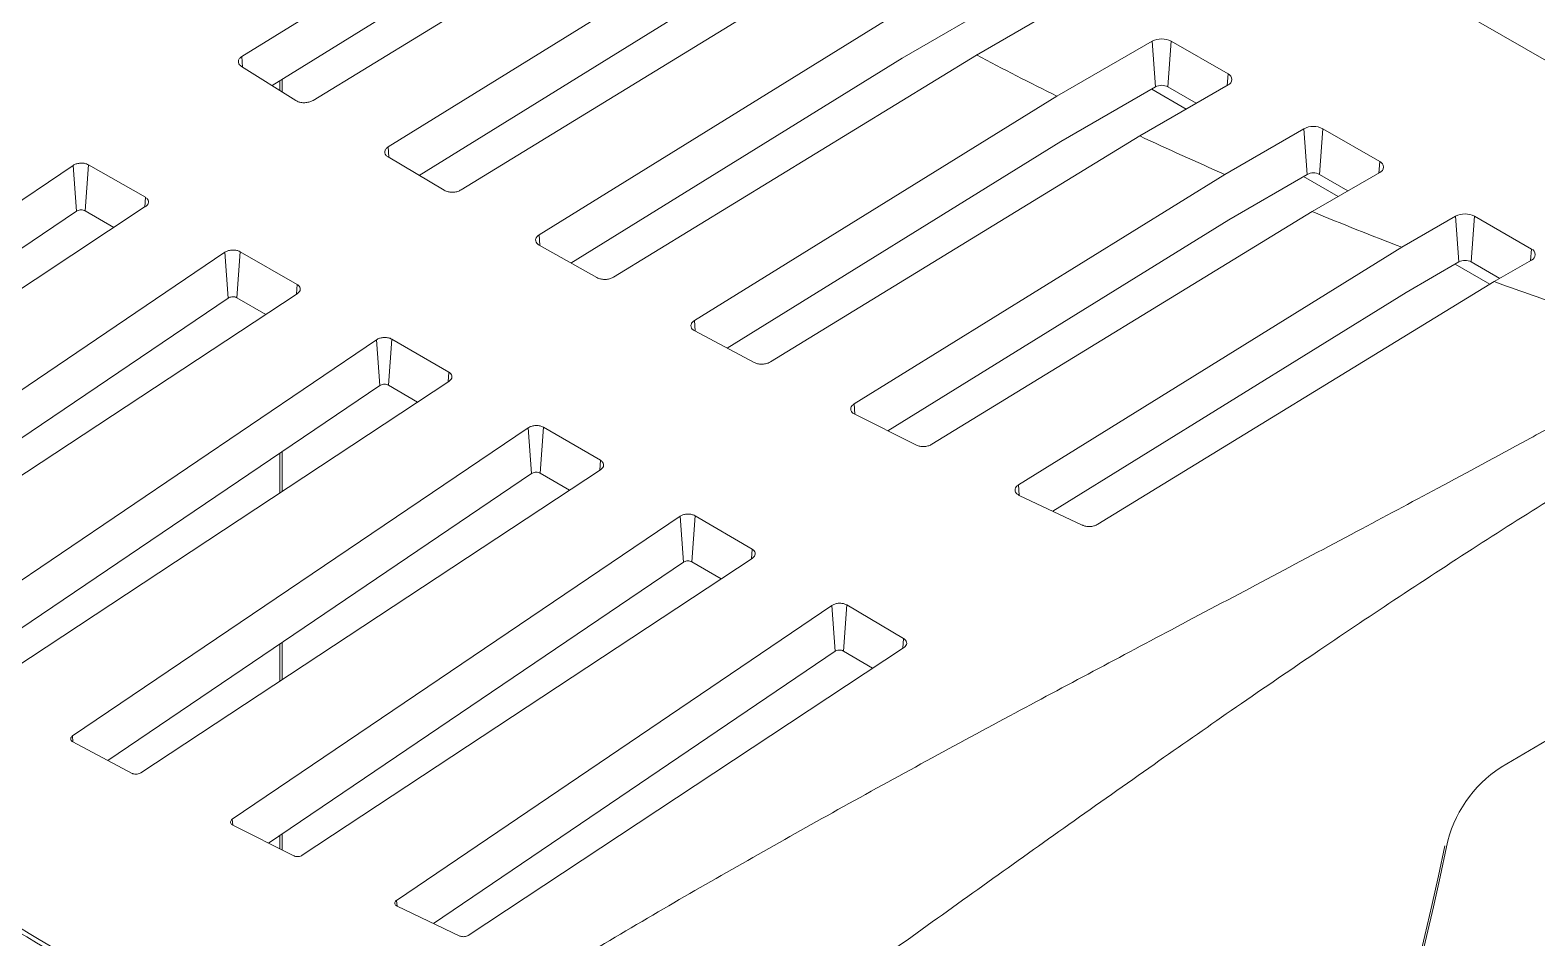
# Model space of a CAD drawing. Header units: millimetres. Extents: x -829 to 2887, y -460 to 1788.
# Drawn here: x 1935.43 to 1963.52, y 445.75 to 462.67 of the extents above; entities that cross this region are included whole.
import ezdxf

# ---------------------------------------------------------------- set-up
doc = ezdxf.new("R2010")
doc.units = ezdxf.units.MM

msp = doc.modelspace()

# ---------------------------------------------------------------- linework, layer by layer
at = {"color": 7, "linetype": 'Continuous', "lineweight": 15}
for p, q in [((1969.6, 458.691), (1942.74, 474.198)), ((1939.373, 462.177), (1946.214, 466.412)), ((1939.936, 461.635), (1946.276, 465.56)), ((1947.5, 465.521), (1940.701, 461.36)), ((1942.102, 460.492), (1948.829, 464.656)), ((1942.681, 459.959), (1948.894, 463.806)), ((1950.2, 463.815), (1943.462, 459.691)), ((1954.932, 463.281), (1953.071, 462.206)), ((1944.915, 458.852), (1951.614, 462.998)), ((1954.571, 461.439), (1956.347, 462.465)), ((1956.7, 462.465), (1957.761, 461.852)), ((1945.51, 458.328), (1951.684, 462.15)), ((1953.071, 462.206), (1946.306, 458.066)), ((1940.381, 461.355), (1939.366, 461.993)), ((1957.761, 461.648), (1956.113, 460.697)), ((1956.983, 461.199), (1956.338, 461.571)), ((1947.811, 457.255), (1954.571, 461.439)), ((1957.699, 459.98), (1959.175, 460.832)), ((1959.529, 460.832), (1960.589, 460.219)), ((1948.421, 456.741), (1954.644, 460.594)), ((1956.113, 460.697), (1949.232, 456.485)), ((1927.779, 454.431), (1936.229, 460.148)), ((1936.514, 460.159), (1937.575, 459.553)), ((1943.147, 459.683), (1942.1, 460.305)), ((1950.79, 455.703), (1957.699, 459.98)), ((1959.811, 459.566), (1959.166, 459.939)), ((1960.589, 460.015), (1959.328, 459.287)), ((1937.574, 459.379), (1928.96, 453.699)), ((1928.387, 453.945), (1936.291, 459.295)), ((1936.451, 459.301), (1936.99, 458.993)), ((1951.417, 455.199), (1957.776, 459.136)), ((1959.328, 459.287), (1952.241, 454.949)), ((1961.002, 458.621), (1962.004, 459.199)), ((1962.357, 459.199), (1963.418, 458.587)), ((1930.508, 452.747), (1939.056, 458.528)), ((1939.343, 458.539), (1940.404, 457.928)), ((1945.995, 458.056), (1944.917, 458.661)), ((1953.853, 454.194), (1961.002, 458.621)), ((1962.642, 457.932), (1961.995, 458.306)), ((1963.418, 458.382), (1962.722, 457.981)), ((1962.722, 457.981), (1955.334, 453.457)), ((1931.132, 452.272), (1939.118, 457.674)), ((1940.403, 457.753), (1931.721, 452.03)), ((1939.281, 457.68), (1939.821, 457.369)), ((1954.495, 453.7), (1961.083, 457.78)), ((1948.927, 456.473), (1947.818, 457.062)), ((1933.321, 451.107), (1941.885, 456.898)), ((1942.172, 456.908), (1943.232, 456.294)), ((1933.92, 450.614), (1941.947, 456.044)), ((1943.231, 456.118), (1934.565, 450.405)), ((1942.109, 456.05), (1942.651, 455.736)), ((1951.942, 454.935), (1950.802, 455.507)), ((1936.217, 449.51), (1944.714, 455.257)), ((1944.999, 455.267), (1946.06, 454.649)), ((1936.874, 449.055), (1944.776, 454.403)), ((1946.059, 454.473), (1937.492, 448.824)), ((1944.937, 454.408), (1945.48, 454.092)), ((1955.042, 453.442), (1953.869, 453.996)), ((1939.196, 447.956), (1947.543, 453.606)), ((1947.827, 453.615), (1948.886, 452.993)), ((1970.226, 453.271), (1962.851, 448.928)), ((1939.869, 447.512), (1947.605, 452.752)), ((1948.886, 452.819), (1940.501, 447.286)), ((1947.764, 452.757), (1948.308, 452.438)), ((1942.259, 446.445), (1950.374, 451.944)), ((1950.653, 451.953), (1951.712, 451.327)), ((1942.949, 446.013), (1950.436, 451.089)), ((1951.712, 451.155), (1943.593, 445.792)), ((1950.59, 451.094), (1951.133, 450.773)), ((1937.329, 448.813), (1936.221, 449.402)), ((1940.343, 447.275), (1939.203, 447.847)), ((1943.44, 445.78), (1942.268, 446.336))]:
    msp.add_line(p, q, dxfattribs=at)
at = {"color": 144, "linetype": 'Continuous', "lineweight": 0}
for p, q in [((1951.684, 462.15), (1953.58, 463.245)), ((1940.084, 461.726), (1940.084, 461.541)), ((1940.124, 461.751), (1940.124, 461.516)), ((1954.644, 460.594), (1956.409, 461.612)), ((1956.638, 461.612), (1957.169, 461.306)), ((1957.776, 459.136), (1959.237, 459.979)), ((1959.467, 459.979), (1959.997, 459.673)), ((1961.083, 457.78), (1962.065, 458.347)), ((1962.295, 458.347), (1962.825, 458.041)), ((1940.124, 454.811), (1940.124, 454.069)), ((1940.084, 454.784), (1940.084, 454.043)), ((1940.084, 451.228), (1940.084, 450.533)), ((1940.124, 451.255), (1940.124, 450.56)), ((1939.204, 447.846), (1939.196, 447.956)), ((1940.084, 447.658), (1940.084, 447.404)), ((1940.124, 447.685), (1940.124, 447.385))]:
    msp.add_line(p, q, dxfattribs=at)
at = {"color": 8, "linetype": 'Continuous', "lineweight": 15}
for p, q in [((1956.409, 461.612), (1956.347, 462.465)), ((1956.638, 461.612), (1956.7, 462.465)), ((1939.387, 461.98), (1939.373, 462.177)), ((1957.745, 461.639), (1957.761, 461.852)), ((1959.237, 459.979), (1959.175, 460.832)), ((1959.467, 459.979), (1959.529, 460.832)), ((1942.116, 460.304), (1942.102, 460.492)), ((1936.291, 459.295), (1936.229, 460.148)), ((1936.451, 459.301), (1936.514, 460.159)), ((1960.574, 460.006), (1960.589, 460.219)), ((1937.562, 459.37), (1937.575, 459.553)), ((1962.065, 458.347), (1962.004, 459.199)), ((1962.295, 458.347), (1962.357, 459.199)), ((1944.929, 458.661), (1944.915, 458.852)), ((1939.118, 457.674), (1939.056, 458.528)), ((1939.281, 457.68), (1939.343, 458.539)), ((1963.402, 458.374), (1963.418, 458.587)), ((1940.391, 457.753), (1940.404, 457.928)), ((1947.825, 457.063), (1947.811, 457.255)), ((1941.947, 456.044), (1941.885, 456.898)), ((1942.109, 456.05), (1942.172, 456.908)), ((1943.219, 456.11), (1943.232, 456.294)), ((1950.804, 455.508), (1950.79, 455.703)), ((1944.776, 454.403), (1944.714, 455.257)), ((1944.937, 454.408), (1944.999, 455.267)), ((1946.046, 454.465), (1946.06, 454.649)), ((1953.867, 453.998), (1953.853, 454.194)), ((1947.605, 452.752), (1947.543, 453.606)), ((1947.764, 452.757), (1947.827, 453.615)), ((1948.873, 452.811), (1948.886, 452.993)), ((1950.436, 451.089), (1950.374, 451.944)), ((1950.59, 451.094), (1950.653, 451.953)), ((1951.699, 451.147), (1951.712, 451.327)), ((1936.225, 449.399), (1936.217, 449.51)), ((1942.267, 446.336), (1942.259, 446.445))]:
    msp.add_line(p, q, dxfattribs=at)
at = {"color": 7, "linetype": 'Continuous', "lineweight": 15}
for centre, radius, start, end in [((1956.523, 462.123), 0.384, 62.6113, 117.3867), ((1984.981, 522.73), 68.42, 242.20018, 243.61072), ((1957.722, 461.75), 0.109, 290.7779, 69.2162), ((1959.352, 460.491), 0.384, 62.6095, 117.3885), ((1987.501, 527.969), 74.234, 244.987, 246.33038), ((1960.551, 460.117), 0.109, 290.7913, 69.2146), ((1989.761, 533.285), 80.011, 247.64462, 248.93486), ((1962.18, 458.858), 0.384, 62.609, 117.393), ((1963.379, 458.485), 0.109, 290.7913, 69.2146), ((1992.299, 540.192), 87.37, 250.21241, 252.7684), ((1964.112, 446.975), 2.325, 122.8542, 168.4588), ((1882.423, 464.245), 81.134, 322.37354, 348.06175), ((1882.461, 464.222), 81.128, 322.37372, 348.06159)]:
    msp.add_arc(centre, radius, start, end, dxfattribs=at)
at = {"color": 144, "linetype": 'Continuous', "lineweight": 0}
for centre, start, end in [((1956.523, 461.391), 62.6074, 117.3926), ((1959.352, 459.758), 62.6074, 117.3926), ((1962.18, 458.125), 62.6102, 117.3898)]:
    msp.add_arc(centre, 0.25, start, end, dxfattribs=at)
at = {"color": 7, "linetype": 'Continuous', "lineweight": 15}
for points, knots in [([(1938.979, 472.387), (1937.589, 471.491), (1934.819, 469.703), (1930.787, 466.851), (1926.886, 463.991), (1923.147, 461.185), (1919.621, 458.523), (1917.321, 456.812), (1916.231, 456.002)], [0, 0, 0, 0, 0.180921, 0.360696, 0.533327, 0.698838, 0.857268, 1, 1, 1, 1]), ([(1939.366, 461.993), (1939.353, 462.003), (1939.325, 462.024), (1939.305, 462.066), (1939.31, 462.111), (1939.335, 462.15), (1939.362, 462.169), (1939.373, 462.177)], [0, 0, 0, 0, 0.189431, 0.411299, 0.633296, 0.855565, 1, 1, 1, 1]), ([(1940.701, 461.36), (1940.681, 461.35), (1940.642, 461.33), (1940.568, 461.316), (1940.492, 461.316), (1940.427, 461.33), (1940.395, 461.347), (1940.381, 461.355)], [0, 0, 0, 0, 0.2101795, 0.4205639, 0.6308849, 0.8409977, 1, 1, 1, 1]), ([(1942.1, 460.305), (1942.085, 460.315), (1942.055, 460.338), (1942.035, 460.381), (1942.039, 460.427), (1942.065, 460.465), (1942.092, 460.485), (1942.102, 460.492)], [0, 0, 0, 0, 0.2046556, 0.4223523, 0.6402047, 0.8582222, 1, 1, 1, 1]), ([(1936.229, 460.148), (1936.246, 460.158), (1936.281, 460.177), (1936.348, 460.19), (1936.417, 460.191), (1936.474, 460.179), (1936.502, 460.165), (1936.514, 460.159)], [0, 0, 0, 0, 0.214208, 0.428737, 0.643165, 0.857271, 1, 1, 1, 1]), ([(1943.462, 459.691), (1943.442, 459.681), (1943.403, 459.66), (1943.329, 459.646), (1943.254, 459.647), (1943.19, 459.661), (1943.159, 459.677), (1943.147, 459.683)], [0, 0, 0, 0, 0.214024, 0.428356, 0.642554, 0.856567, 1, 1, 1, 1]), ([(1936.291, 459.295), (1936.301, 459.3), (1936.32, 459.311), (1936.358, 459.318), (1936.397, 459.319), (1936.429, 459.312), (1936.445, 459.304), (1936.451, 459.301)], [0, 0, 0, 0, 0.213939, 0.428511, 0.642978, 0.856926, 1, 1, 1, 1]), ([(1937.575, 459.553), (1937.589, 459.543), (1937.618, 459.522), (1937.636, 459.482), (1937.632, 459.44), (1937.609, 459.404), (1937.584, 459.386), (1937.574, 459.379)], [0, 0, 0, 0, 0.213098, 0.426574, 0.640119, 0.854033, 1, 1, 1, 1]), ([(1944.917, 458.661), (1944.901, 458.672), (1944.869, 458.695), (1944.848, 458.739), (1944.852, 458.784), (1944.876, 458.824), (1944.904, 458.844), (1944.915, 458.852)], [0, 0, 0, 0, 0.212654, 0.426383, 0.640204, 0.854235, 1, 1, 1, 1]), ([(1939.056, 458.528), (1939.074, 458.537), (1939.109, 458.557), (1939.177, 458.57), (1939.245, 458.571), (1939.303, 458.559), (1939.332, 458.544), (1939.343, 458.539)], [0, 0, 0, 0, 0.214156, 0.428684, 0.643101, 0.857021, 1, 1, 1, 1]), ([(1940.404, 457.928), (1940.418, 457.918), (1940.447, 457.897), (1940.465, 457.857), (1940.462, 457.815), (1940.439, 457.779), (1940.413, 457.76), (1940.403, 457.753)], [0, 0, 0, 0, 0.2132, 0.426626, 0.640315, 0.854301, 1, 1, 1, 1]), ([(1946.306, 458.066), (1946.286, 458.056), (1946.247, 458.035), (1946.173, 458.021), (1946.097, 458.022), (1946.036, 458.036), (1946.006, 458.051), (1945.995, 458.056)], [0, 0, 0, 0, 0.218086, 0.436431, 0.654691, 0.872655, 1, 1, 1, 1]), ([(1939.118, 457.674), (1939.128, 457.68), (1939.148, 457.691), (1939.186, 457.698), (1939.225, 457.698), (1939.258, 457.692), (1939.274, 457.684), (1939.281, 457.68)], [0, 0, 0, 0, 0.2139694, 0.4284894, 0.6428823, 0.8568231, 1, 1, 1, 1]), ([(1947.818, 457.062), (1947.801, 457.072), (1947.768, 457.094), (1947.745, 457.138), (1947.746, 457.183), (1947.77, 457.225), (1947.798, 457.246), (1947.811, 457.255)], [0, 0, 0, 0, 0.206429, 0.416238, 0.626149, 0.836322, 1, 1, 1, 1]), ([(1941.885, 456.898), (1941.902, 456.907), (1941.938, 456.926), (1942.005, 456.94), (1942.074, 456.94), (1942.132, 456.928), (1942.16, 456.914), (1942.172, 456.908)], [0, 0, 0, 0, 0.214119, 0.428606, 0.642936, 0.856801, 1, 1, 1, 1]), ([(1943.232, 456.294), (1943.247, 456.283), (1943.275, 456.263), (1943.294, 456.222), (1943.29, 456.18), (1943.267, 456.144), (1943.242, 456.125), (1943.231, 456.118)], [0, 0, 0, 0, 0.213177, 0.426752, 0.640444, 0.854517, 1, 1, 1, 1]), ([(1949.232, 456.485), (1949.213, 456.475), (1949.174, 456.455), (1949.1, 456.441), (1949.024, 456.442), (1948.965, 456.455), (1948.937, 456.469), (1948.927, 456.473)], [0, 0, 0, 0, 0.2223255, 0.4449229, 0.6673981, 0.8895668, 1, 1, 1, 1]), ([(1941.947, 456.044), (1941.957, 456.049), (1941.977, 456.06), (1942.015, 456.068), (1942.054, 456.068), (1942.087, 456.061), (1942.103, 456.053), (1942.109, 456.05)], [0, 0, 0, 0, 0.213882, 0.428344, 0.642719, 0.856606, 1, 1, 1, 1]), ([(1950.802, 455.507), (1950.785, 455.517), (1950.751, 455.538), (1950.726, 455.581), (1950.724, 455.626), (1950.746, 455.67), (1950.776, 455.692), (1950.79, 455.703)], [0, 0, 0, 0, 0.20026, 0.40633, 0.612502, 0.818868, 1, 1, 1, 1]), ([(1944.714, 455.257), (1944.731, 455.266), (1944.766, 455.285), (1944.833, 455.299), (1944.902, 455.299), (1944.96, 455.287), (1944.988, 455.272), (1944.999, 455.267)], [0, 0, 0, 0, 0.214069, 0.428485, 0.642697, 0.856508, 1, 1, 1, 1]), ([(1952.241, 454.949), (1952.222, 454.939), (1952.183, 454.919), (1952.109, 454.905), (1952.034, 454.906), (1951.978, 454.919), (1951.95, 454.931), (1951.942, 454.935)], [0, 0, 0, 0, 0.226675, 0.453658, 0.68047, 0.907032, 1, 1, 1, 1]), ([(1946.06, 454.649), (1946.074, 454.638), (1946.103, 454.618), (1946.121, 454.577), (1946.117, 454.535), (1946.094, 454.499), (1946.069, 454.481), (1946.059, 454.473)], [0, 0, 0, 0, 0.213191, 0.426781, 0.640571, 0.854744, 1, 1, 1, 1]), ([(1944.776, 454.403), (1944.786, 454.408), (1944.805, 454.419), (1944.843, 454.427), (1944.882, 454.427), (1944.915, 454.42), (1944.931, 454.412), (1944.937, 454.408)], [0, 0, 0, 0, 0.2138213, 0.4281927, 0.6424006, 0.8562321, 1, 1, 1, 1]), ([(1953.869, 453.996), (1953.853, 454.006), (1953.818, 454.026), (1953.79, 454.068), (1953.786, 454.114), (1953.806, 454.159), (1953.838, 454.183), (1953.853, 454.194)], [0, 0, 0, 0, 0.194124, 0.396496, 0.599062, 0.801847, 1, 1, 1, 1]), ([(1947.543, 453.606), (1947.561, 453.615), (1947.596, 453.634), (1947.662, 453.648), (1947.73, 453.647), (1947.787, 453.635), (1947.815, 453.621), (1947.827, 453.615)], [0, 0, 0, 0, 0.214023, 0.428365, 0.642528, 0.856211, 1, 1, 1, 1]), ([(1955.334, 453.457), (1955.315, 453.447), (1955.276, 453.427), (1955.203, 453.414), (1955.128, 453.415), (1955.074, 453.427), (1955.048, 453.439), (1955.042, 453.442)], [0, 0, 0, 0, 0.231293, 0.462889, 0.694358, 0.925459, 1, 1, 1, 1]), ([(1948.886, 452.993), (1948.901, 452.983), (1948.929, 452.962), (1948.947, 452.922), (1948.943, 452.88), (1948.92, 452.845), (1948.896, 452.827), (1948.886, 452.819)], [0, 0, 0, 0, 0.2132684, 0.4268916, 0.6407005, 0.8549595, 1, 1, 1, 1]), ([(1947.605, 452.752), (1947.615, 452.757), (1947.635, 452.767), (1947.672, 452.775), (1947.71, 452.775), (1947.742, 452.768), (1947.758, 452.76), (1947.764, 452.757)], [0, 0, 0, 0, 0.213785, 0.42816, 0.642218, 0.855999, 1, 1, 1, 1]), ([(1950.374, 451.944), (1950.391, 451.953), (1950.425, 451.972), (1950.491, 451.985), (1950.558, 451.985), (1950.614, 451.973), (1950.642, 451.959), (1950.653, 451.953)], [0, 0, 0, 0, 0.213939, 0.428295, 0.642355, 0.855966, 1, 1, 1, 1]), ([(1951.712, 451.327), (1951.726, 451.316), (1951.754, 451.296), (1951.772, 451.256), (1951.768, 451.215), (1951.746, 451.18), (1951.721, 451.162), (1951.712, 451.155)], [0, 0, 0, 0, 0.213335, 0.42693, 0.640813, 0.855118, 1, 1, 1, 1]), ([(1950.436, 451.089), (1950.445, 451.095), (1950.464, 451.105), (1950.501, 451.112), (1950.538, 451.112), (1950.569, 451.105), (1950.584, 451.097), (1950.59, 451.094)], [0, 0, 0, 0, 0.213714, 0.428033, 0.642107, 0.855679, 1, 1, 1, 1]), ([(1936.221, 449.402), (1936.213, 449.407), (1936.196, 449.417), (1936.183, 449.44), (1936.182, 449.466), (1936.193, 449.49), (1936.209, 449.503), (1936.217, 449.51)], [0, 0, 0, 0, 0.182116, 0.391433, 0.601203, 0.81199, 1, 1, 1, 1]), ([(1940.501, 447.286), (1940.49, 447.28), (1940.47, 447.269), (1940.43, 447.26), (1940.391, 447.26), (1940.361, 447.266), (1940.347, 447.273), (1940.343, 447.275)], [0, 0, 0, 0, 0.22805, 0.456657, 0.68455, 0.911415, 1, 1, 1, 1]), ([(1942.268, 446.336), (1942.262, 446.339), (1942.246, 446.348), (1942.23, 446.367), (1942.224, 446.392), (1942.231, 446.417), (1942.246, 446.435), (1942.257, 446.443), (1942.259, 446.445)], [0, 0, 0, 0, 0.133178, 0.335019, 0.537189, 0.740182, 0.944133, 1, 1, 1, 1])]:
    msp.add_open_spline(points, degree=3, knots=knots, dxfattribs=at)
at = {"color": 8, "linetype": 'Continuous', "lineweight": 15}
for points, knots in [([(1939.362, 472.362), (1939.184, 472.249), (1938.834, 472.027), (1938.325, 471.698), (1937.841, 471.38), (1937.381, 471.075), (1936.947, 470.782), (1936.178, 470.257), (1935.122, 469.518), (1933.268, 468.178), (1931.053, 466.511), (1928.385, 464.425), (1925.767, 462.345), (1923.53, 460.565), (1921.732, 459.153), (1920.514, 458.209), (1919.443, 457.39), (1918.513, 456.688), (1917.88, 456.217), (1917.561, 455.98)], [0, 0, 0, 0, 0.023289, 0.045606, 0.066948, 0.08731, 0.106691, 0.125088, 0.190682, 0.250236, 0.380594, 0.500778, 0.62852, 0.751316, 0.814294, 0.876469, 0.91699, 0.958165, 1, 1, 1, 1]), ([(1941.051, 442.419), (1941.22, 442.533), (1941.558, 442.76), (1942.065, 443.096), (1942.571, 443.426), (1943.075, 443.751), (1943.578, 444.071), (1944.429, 444.605), (1945.643, 445.349), (1947.738, 446.59), (1950.422, 448.112), (1953.623, 449.855), (1956.895, 451.593), (1959.558, 453.001), (1961.728, 454.159), (1963.098, 454.899), (1964.306, 455.559), (1965.338, 456.131), (1966.049, 456.532), (1966.421, 456.742)], [0, 0, 0, 0, 0.020999, 0.041833, 0.062502, 0.083008, 0.103351, 0.123531, 0.185701, 0.248685, 0.371476, 0.499222, 0.619403, 0.749764, 0.809315, 0.874912, 0.912688, 0.954392, 1, 1, 1, 1]), ([(1917.561, 455.98), (1921.513, 453.812), (1929.419, 449.475), (1937.173, 444.772), (1941.051, 442.419)], [0, 0, 0, 0, 0.49985, 1, 1, 1, 1]), ([(1966.946, 455.824), (1966.779, 455.728), (1966.445, 455.535), (1965.941, 455.24), (1965.435, 454.939), (1964.924, 454.631), (1964.411, 454.318), (1963.572, 453.798), (1962.384, 453.045), (1960.88, 452.062), (1959.35, 451.035), (1957.859, 450.014), (1956.33, 448.947), (1954.315, 447.524), (1952.148, 445.972), (1950.139, 444.531), (1948.602, 443.43), (1947.226, 442.453), (1945.966, 441.565), (1944.993, 440.887), (1944.276, 440.391), (1943.548, 439.893), (1943.065, 439.566), (1942.798, 439.384)], [0, 0, 0, 0, 0.020564, 0.041269, 0.062116, 0.083108, 0.104244, 0.125525, 0.186841, 0.251061, 0.311866, 0.376602, 0.436229, 0.5021, 0.627468, 0.706368, 0.752666, 0.819118, 0.877679, 0.909531, 0.940139, 0.966856, 1, 1, 1, 1])]:
    msp.add_open_spline(points, degree=3, knots=knots, dxfattribs=at)
msp.add_open_spline([(1940.995, 442.346), (1937.132, 444.729), (1929.352, 449.368), (1921.473, 453.768), (1917.507, 455.905)], degree=3, dxfattribs=at)
at = {"color": 144, "linetype": 'Continuous', "lineweight": 0}
for points, knots in [([(1937.492, 448.824), (1937.481, 448.818), (1937.46, 448.806), (1937.421, 448.798), (1937.381, 448.797), (1937.349, 448.804), (1937.334, 448.811), (1937.329, 448.813)], [0, 0, 0, 0, 0.223615, 0.447762, 0.67143, 0.894044, 1, 1, 1, 1]), ([(1939.203, 447.847), (1939.196, 447.851), (1939.179, 447.861), (1939.164, 447.882), (1939.161, 447.907), (1939.17, 447.933), (1939.187, 447.948), (1939.196, 447.956)], [0, 0, 0, 0, 0.158075, 0.363625, 0.569652, 0.776526, 1, 1, 1, 1]), ([(1943.593, 445.792), (1943.583, 445.787), (1943.563, 445.775), (1943.524, 445.767), (1943.484, 445.767), (1943.456, 445.773), (1943.443, 445.779), (1943.44, 445.78)], [0, 0, 0, 0, 0.2326, 0.465798, 0.69829, 0.929624, 1, 1, 1, 1])]:
    msp.add_open_spline(points, degree=3, knots=knots, dxfattribs=at)

doc.saveas('drawing.dxf')
